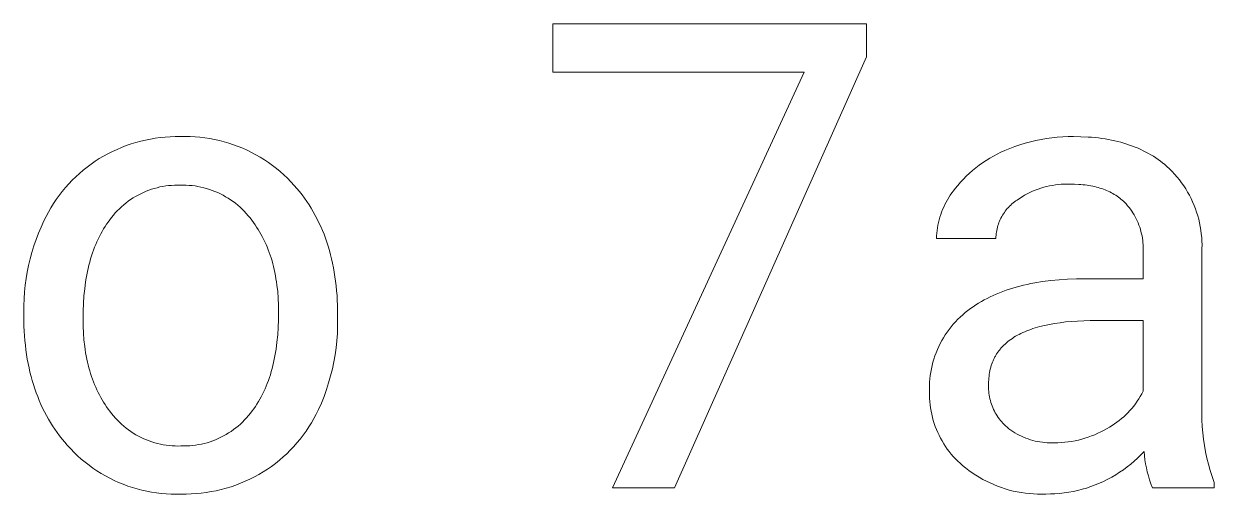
# Model space of a CAD drawing. Header units: millimetres. Extents: x -1656 to 3995, y -637 to 3312.
# Drawn here: x 2533.7 to 2671, y -190.7 to -136.4 of the extents above; entities that cross this region are included whole.
import ezdxf

# ---------------------------------------------------------------- set-up
doc = ezdxf.new("R2010")
doc.units = ezdxf.units.MM
doc.header["$MEASUREMENT"] = 0
doc.layers.add('Domyślny', color=7, linetype='Continuous', true_color=0x000000)

msp = doc.modelspace()

# ---------------------------------------------------------------- linework, layer by layer
at = {"layer": 'Domyślny', "color": 18, "lineweight": 15, "true_color": 0x000000}
for p, q in [((2594.7, -142.03), (2594.7, -136.44)), ((2594.7, -136.44), (2630.87, -136.44)), ((2630.87, -136.44), (2630.87, -140.26)), ((2630.87, -140.26), (2608.7, -189.96)), ((2623.66, -142.03), (2594.7, -142.03)), ((2601.57, -189.96), (2623.66, -142.03)), ((2548.26, -149.73), (2548.83, -149.64)), ((2548.83, -149.64), (2549.4, -149.56)), ((2549.4, -149.56), (2549.98, -149.51)), ((2549.98, -149.51), (2550.55, -149.47)), ((2550.55, -149.47), (2551.13, -149.45)), ((2551.13, -149.45), (2551.71, -149.45)), ((2551.71, -149.45), (2552.27, -149.44)), ((2552.27, -149.44), (2552.84, -149.45)), ((2552.84, -149.45), (2553.41, -149.48)), ((2553.41, -149.48), (2553.98, -149.52)), ((2553.98, -149.52), (2554.54, -149.59)), ((2554.54, -149.59), (2555.1, -149.67)), ((2555.1, -149.67), (2555.66, -149.78)), ((2651.01, -149.78), (2651.62, -149.67)), ((2651.62, -149.67), (2652.25, -149.58)), ((2652.25, -149.58), (2652.87, -149.52)), ((2652.87, -149.52), (2653.5, -149.48)), ((2653.5, -149.48), (2654.13, -149.45)), ((2654.13, -149.45), (2654.75, -149.45)), ((2654.75, -149.45), (2655.6, -149.46)), ((2655.6, -149.46), (2656.43, -149.5)), ((2656.43, -149.5), (2656.83, -149.53)), ((2656.83, -149.53), (2657.23, -149.57)), ((2657.23, -149.57), (2657.62, -149.61)), ((2657.62, -149.61), (2658.01, -149.66)), ((2658.01, -149.66), (2658.39, -149.72)), ((2543.89, -151.16), (2544.41, -150.92)), ((2544.41, -150.92), (2544.94, -150.7)), ((2544.94, -150.7), (2545.48, -150.49)), ((2545.48, -150.49), (2546.03, -150.3)), ((2546.03, -150.3), (2546.58, -150.13)), ((2546.58, -150.13), (2547.14, -149.98)), ((2547.14, -149.98), (2547.7, -149.85)), ((2547.7, -149.85), (2548.26, -149.73)), ((2555.66, -149.78), (2556.22, -149.9)), ((2556.22, -149.9), (2556.77, -150.04)), ((2556.77, -150.04), (2557.31, -150.2)), ((2557.31, -150.2), (2557.85, -150.38)), ((2557.85, -150.38), (2558.39, -150.58)), ((2558.39, -150.58), (2558.91, -150.79)), ((2558.91, -150.79), (2559.43, -151.02)), ((2559.43, -151.02), (2559.94, -151.27)), ((2646.81, -151.07), (2647.39, -150.82)), ((2647.39, -150.82), (2647.98, -150.6)), ((2647.98, -150.6), (2648.57, -150.4)), ((2648.57, -150.4), (2649.17, -150.21)), ((2649.17, -150.21), (2649.78, -150.05)), ((2649.78, -150.05), (2650.39, -149.9)), ((2650.39, -149.9), (2651.01, -149.78)), ((2658.39, -149.72), (2658.77, -149.78)), ((2658.77, -149.78), (2659.13, -149.85)), ((2659.13, -149.85), (2659.5, -149.93)), ((2659.5, -149.93), (2659.85, -150.02)), ((2659.85, -150.02), (2660.21, -150.11)), ((2660.21, -150.11), (2660.55, -150.2)), ((2660.55, -150.2), (2660.89, -150.31)), ((2660.89, -150.31), (2661.22, -150.42)), ((2661.22, -150.42), (2661.55, -150.54)), ((2661.55, -150.54), (2661.87, -150.66)), ((2661.87, -150.66), (2662.19, -150.79)), ((2662.19, -150.79), (2662.5, -150.93)), ((2662.5, -150.93), (2662.8, -151.08)), ((2541.42, -152.63), (2541.89, -152.3)), ((2541.89, -152.3), (2542.37, -151.99)), ((2542.37, -151.99), (2542.87, -151.7)), ((2542.87, -151.7), (2543.37, -151.42)), ((2543.37, -151.42), (2543.89, -151.16)), ((2559.94, -151.27), (2560.44, -151.54)), ((2560.44, -151.54), (2560.94, -151.82)), ((2560.94, -151.82), (2561.42, -152.12)), ((2561.42, -152.12), (2561.89, -152.44)), ((2644.26, -152.46), (2644.66, -152.19)), ((2644.66, -152.19), (2645.08, -151.94)), ((2645.08, -151.94), (2645.5, -151.7)), ((2645.5, -151.7), (2645.93, -151.47)), ((2645.93, -151.47), (2646.37, -151.26)), ((2646.37, -151.26), (2646.81, -151.07)), ((2662.8, -151.08), (2663.1, -151.23)), ((2663.1, -151.23), (2663.39, -151.38)), ((2663.39, -151.38), (2663.68, -151.55)), ((2663.68, -151.55), (2663.96, -151.72)), ((2663.96, -151.72), (2664.23, -151.9)), ((2664.23, -151.9), (2664.5, -152.08)), ((2664.5, -152.08), (2664.77, -152.28)), ((2664.77, -152.28), (2665.02, -152.47)), ((2539.65, -154.09), (2540.07, -153.7)), ((2540.07, -153.7), (2540.51, -153.33)), ((2540.51, -153.33), (2540.95, -152.97)), ((2540.95, -152.97), (2541.42, -152.63)), ((2561.89, -152.44), (2562.35, -152.77)), ((2562.35, -152.77), (2562.8, -153.12)), ((2562.8, -153.12), (2563.24, -153.48)), ((2563.24, -153.48), (2563.66, -153.86)), ((2642.38, -154), (2642.74, -153.67)), ((2642.74, -153.67), (2643.1, -153.35)), ((2643.1, -153.35), (2643.48, -153.04)), ((2643.48, -153.04), (2643.86, -152.74)), ((2643.86, -152.74), (2644.26, -152.46)), ((2665.02, -152.47), (2665.27, -152.68)), ((2665.27, -152.68), (2665.52, -152.89)), ((2665.52, -152.89), (2665.83, -153.18)), ((2665.83, -153.18), (2666.13, -153.48)), ((2666.13, -153.48), (2666.41, -153.79)), ((2538.46, -155.33), (2538.84, -154.9)), ((2538.84, -154.9), (2539.24, -154.49)), ((2539.24, -154.49), (2539.65, -154.09)), ((2550.03, -155.14), (2549.69, -155.2)), ((2550.36, -155.1), (2550.03, -155.14)), ((2550.7, -155.07), (2550.36, -155.1)), ((2551.03, -155.05), (2550.7, -155.07)), ((2551.37, -155.04), (2551.03, -155.05)), ((2551.71, -155.04), (2551.37, -155.04)), ((2552.05, -155.04), (2551.71, -155.04)), ((2552.39, -155.05), (2552.05, -155.04)), ((2552.73, -155.07), (2552.39, -155.05)), ((2553.07, -155.1), (2552.73, -155.07)), ((2553.41, -155.14), (2553.07, -155.1)), ((2553.75, -155.2), (2553.41, -155.14)), ((2563.66, -153.86), (2564.08, -154.25)), ((2564.08, -154.25), (2564.47, -154.66)), ((2564.47, -154.66), (2564.86, -155.08)), ((2564.86, -155.08), (2565.17, -155.43)), ((2641.09, -155.45), (2641.4, -155.07)), ((2641.4, -155.07), (2641.71, -154.7)), ((2641.71, -154.7), (2642.04, -154.35)), ((2642.04, -154.35), (2642.38, -154)), ((2651.98, -155.13), (2651.64, -155.21)), ((2652.31, -155.07), (2651.98, -155.13)), ((2652.65, -155.01), (2652.31, -155.07)), ((2652.99, -154.97), (2652.65, -155.01)), ((2653.33, -154.94), (2652.99, -154.97)), ((2653.67, -154.92), (2653.33, -154.94)), ((2654.02, -154.92), (2653.67, -154.92)), ((2654.36, -154.92), (2654.02, -154.92)), ((2654.87, -154.93), (2654.36, -154.92)), ((2655.36, -154.96), (2654.87, -154.93)), ((2655.61, -154.97), (2655.36, -154.96)), ((2655.84, -155), (2655.61, -154.97)), ((2656.08, -155.02), (2655.84, -155)), ((2656.31, -155.05), (2656.08, -155.02)), ((2656.53, -155.09), (2656.31, -155.05)), ((2656.75, -155.13), (2656.53, -155.09)), ((2656.97, -155.17), (2656.75, -155.13)), ((2666.41, -153.79), (2666.69, -154.12)), ((2666.69, -154.12), (2666.96, -154.45)), ((2666.96, -154.45), (2667.21, -154.79)), ((2667.21, -154.79), (2667.46, -155.13)), ((2667.46, -155.13), (2667.69, -155.49)), ((2537.4, -156.69), (2537.74, -156.23)), ((2537.74, -156.23), (2538.09, -155.78)), ((2538.09, -155.78), (2538.46, -155.33)), ((2546.26, -156.53), (2545.98, -156.72)), ((2546.55, -156.36), (2546.26, -156.53)), ((2546.85, -156.19), (2546.55, -156.36)), ((2547.15, -156.04), (2546.85, -156.19)), ((2547.45, -155.9), (2547.15, -156.04)), ((2547.76, -155.76), (2547.45, -155.9)), ((2548.07, -155.64), (2547.76, -155.76)), ((2548.39, -155.53), (2548.07, -155.64)), ((2548.71, -155.43), (2548.39, -155.53)), ((2549.04, -155.34), (2548.71, -155.43)), ((2549.36, -155.26), (2549.04, -155.34)), ((2549.69, -155.2), (2549.36, -155.26)), ((2554.08, -155.27), (2553.75, -155.2)), ((2554.42, -155.34), (2554.08, -155.27)), ((2554.75, -155.43), (2554.42, -155.34)), ((2555.07, -155.54), (2554.75, -155.43)), ((2555.4, -155.65), (2555.07, -155.54)), ((2555.71, -155.77), (2555.4, -155.65)), ((2556.03, -155.91), (2555.71, -155.77)), ((2556.34, -156.05), (2556.03, -155.91)), ((2556.64, -156.21), (2556.34, -156.05)), ((2556.94, -156.38), (2556.64, -156.21)), ((2557.23, -156.55), (2556.94, -156.38)), ((2565.17, -155.43), (2565.47, -155.79)), ((2565.47, -155.79), (2565.76, -156.16)), ((2565.76, -156.16), (2566.04, -156.54)), ((2640.2, -156.73), (2640.36, -156.47)), ((2640.36, -156.47), (2640.53, -156.2)), ((2640.53, -156.2), (2640.71, -155.95)), ((2640.71, -155.95), (2640.9, -155.69)), ((2640.9, -155.69), (2641.09, -155.45)), ((2648.81, -156.39), (2648.52, -156.57)), ((2649.11, -156.22), (2648.81, -156.39)), ((2649.41, -156.05), (2649.11, -156.22)), ((2649.71, -155.9), (2649.41, -156.05)), ((2650.03, -155.76), (2649.71, -155.9)), ((2650.34, -155.63), (2650.03, -155.76)), ((2650.66, -155.5), (2650.34, -155.63)), ((2650.99, -155.39), (2650.66, -155.5)), ((2651.31, -155.3), (2650.99, -155.39)), ((2651.64, -155.21), (2651.31, -155.3)), ((2657.19, -155.22), (2656.97, -155.17)), ((2657.4, -155.27), (2657.19, -155.22)), ((2657.6, -155.32), (2657.4, -155.27)), ((2657.8, -155.38), (2657.6, -155.32)), ((2658, -155.45), (2657.8, -155.38)), ((2658.2, -155.52), (2658, -155.45)), ((2658.39, -155.59), (2658.2, -155.52)), ((2658.57, -155.66), (2658.39, -155.59)), ((2658.76, -155.74), (2658.57, -155.66)), ((2658.93, -155.83), (2658.76, -155.74)), ((2659.11, -155.92), (2658.93, -155.83)), ((2659.28, -156.01), (2659.11, -155.92)), ((2659.45, -156.11), (2659.28, -156.01)), ((2659.61, -156.21), (2659.45, -156.11)), ((2659.77, -156.31), (2659.61, -156.21)), ((2659.92, -156.42), (2659.77, -156.31)), ((2660.08, -156.54), (2659.92, -156.42)), ((2660.22, -156.65), (2660.08, -156.54)), ((2667.69, -155.49), (2667.91, -155.85)), ((2667.91, -155.85), (2668.11, -156.22)), ((2668.11, -156.22), (2668.31, -156.6)), ((2536.49, -158.16), (2536.78, -157.66)), ((2536.78, -157.66), (2537.08, -157.17)), ((2537.08, -157.17), (2537.4, -156.69)), ((2544.68, -157.78), (2544.44, -158.02)), ((2544.92, -157.55), (2544.68, -157.78)), ((2545.18, -157.33), (2544.92, -157.55)), ((2545.44, -157.11), (2545.18, -157.33)), ((2545.71, -156.91), (2545.44, -157.11)), ((2545.98, -156.72), (2545.71, -156.91)), ((2557.52, -156.74), (2557.23, -156.55)), ((2557.8, -156.94), (2557.52, -156.74)), ((2558.07, -157.14), (2557.8, -156.94)), ((2558.34, -157.36), (2558.07, -157.14)), ((2558.6, -157.58), (2558.34, -157.36)), ((2558.85, -157.82), (2558.6, -157.58)), ((2559.09, -158.06), (2558.85, -157.82)), ((2566.04, -156.54), (2566.31, -156.93)), ((2566.31, -156.93), (2566.56, -157.32)), ((2566.56, -157.32), (2566.81, -157.72)), ((2566.81, -157.72), (2567.05, -158.12)), ((2639.53, -158.15), (2639.65, -157.86)), ((2639.65, -157.86), (2639.77, -157.57)), ((2639.77, -157.57), (2639.9, -157.29)), ((2639.9, -157.29), (2640.05, -157.01)), ((2640.05, -157.01), (2640.2, -156.73)), ((2646.99, -157.9), (2646.88, -158.05)), ((2647.11, -157.76), (2646.99, -157.9)), ((2647.24, -157.62), (2647.11, -157.76)), ((2647.37, -157.48), (2647.24, -157.62)), ((2647.5, -157.35), (2647.37, -157.48)), ((2647.64, -157.22), (2647.5, -157.35)), ((2647.79, -157.1), (2647.64, -157.22)), ((2647.93, -156.99), (2647.79, -157.1)), ((2648.09, -156.87), (2647.93, -156.99)), ((2648.24, -156.77), (2648.09, -156.87)), ((2648.52, -156.57), (2648.24, -156.77)), ((2660.37, -156.77), (2660.22, -156.65)), ((2660.51, -156.9), (2660.37, -156.77)), ((2660.64, -157.03), (2660.51, -156.9)), ((2660.82, -157.22), (2660.64, -157.03)), ((2660.99, -157.42), (2660.82, -157.22)), ((2661.16, -157.62), (2660.99, -157.42)), ((2661.31, -157.83), (2661.16, -157.62)), ((2661.46, -158.04), (2661.31, -157.83)), ((2668.31, -156.6), (2668.49, -156.99)), ((2668.49, -156.99), (2668.66, -157.38)), ((2668.66, -157.38), (2668.81, -157.77)), ((2668.81, -157.77), (2668.95, -158.18)), ((2535.65, -159.88), (2535.97, -159.18)), ((2535.97, -159.18), (2536.23, -158.66)), ((2536.23, -158.66), (2536.49, -158.16)), ((2543.58, -159.05), (2543.39, -159.3)), ((2543.78, -158.78), (2543.58, -159.05)), ((2543.99, -158.52), (2543.78, -158.78)), ((2544.21, -158.26), (2543.99, -158.52)), ((2544.44, -158.02), (2544.21, -158.26)), ((2559.32, -158.31), (2559.09, -158.06)), ((2559.54, -158.57), (2559.32, -158.31)), ((2559.76, -158.83), (2559.54, -158.57)), ((2559.97, -159.1), (2559.76, -158.83)), ((2560.16, -159.36), (2559.97, -159.1)), ((2567.05, -158.12), (2567.28, -158.54)), ((2567.28, -158.54), (2567.5, -158.96)), ((2567.5, -158.96), (2567.71, -159.38)), ((2639.18, -159.35), (2639.25, -159.04)), ((2639.25, -159.04), (2639.33, -158.74)), ((2639.33, -158.74), (2639.43, -158.44)), ((2639.43, -158.44), (2639.53, -158.15)), ((2646.22, -159.19), (2646.15, -159.37)), ((2646.3, -159.02), (2646.22, -159.19)), ((2646.38, -158.85), (2646.3, -159.02)), ((2646.47, -158.68), (2646.38, -158.85)), ((2646.56, -158.52), (2646.47, -158.68)), ((2646.66, -158.36), (2646.56, -158.52)), ((2646.77, -158.2), (2646.66, -158.36)), ((2646.88, -158.05), (2646.77, -158.2)), ((2661.6, -158.26), (2661.46, -158.04)), ((2661.74, -158.48), (2661.6, -158.26)), ((2661.87, -158.71), (2661.74, -158.48)), ((2661.99, -158.94), (2661.87, -158.71)), ((2662.1, -159.17), (2661.99, -158.94)), ((2662.2, -159.41), (2662.1, -159.17)), ((2668.95, -158.18), (2669.07, -158.58)), ((2669.07, -158.58), (2669.19, -158.99)), ((2669.19, -158.99), (2669.28, -159.4)), ((2535.07, -161.33), (2535.35, -160.6)), ((2535.35, -160.6), (2535.65, -159.88)), ((2542.69, -160.38), (2542.53, -160.67)), ((2542.85, -160.1), (2542.69, -160.38)), ((2543.03, -159.83), (2542.85, -160.1)), ((2543.2, -159.56), (2543.03, -159.83)), ((2543.39, -159.3), (2543.2, -159.56)), ((2560.34, -159.62), (2560.16, -159.36)), ((2560.52, -159.88), (2560.34, -159.62)), ((2560.69, -160.15), (2560.52, -159.88)), ((2560.86, -160.43), (2560.69, -160.15)), ((2561.02, -160.71), (2560.86, -160.43)), ((2567.71, -159.38), (2567.91, -159.82)), ((2567.91, -159.82), (2568.11, -160.26)), ((2568.11, -160.26), (2568.29, -160.71)), ((2638.96, -160.9), (2638.98, -160.58)), ((2638.98, -160.58), (2639.01, -160.27)), ((2639.01, -160.27), (2639.06, -159.96)), ((2639.06, -159.96), (2639.11, -159.65)), ((2639.11, -159.65), (2639.18, -159.35)), ((2645.84, -160.64), (2645.82, -160.83)), ((2645.86, -160.46), (2645.84, -160.64)), ((2645.89, -160.27), (2645.86, -160.46)), ((2645.93, -160.09), (2645.89, -160.27)), ((2645.98, -159.91), (2645.93, -160.09)), ((2646.03, -159.72), (2645.98, -159.91)), ((2646.09, -159.55), (2646.03, -159.72)), ((2646.15, -159.37), (2646.09, -159.55)), ((2662.3, -159.65), (2662.2, -159.41)), ((2662.38, -159.9), (2662.3, -159.65)), ((2662.46, -160.14), (2662.38, -159.9)), ((2662.53, -160.4), (2662.46, -160.14)), ((2662.59, -160.65), (2662.53, -160.4)), ((2662.65, -160.9), (2662.59, -160.65)), ((2669.28, -159.4), (2669.37, -159.82)), ((2669.37, -159.82), (2669.44, -160.24)), ((2669.44, -160.24), (2669.49, -160.66)), ((2534.82, -162.06), (2535.07, -161.33)), ((2541.95, -161.89), (2541.82, -162.21)), ((2542.09, -161.58), (2541.95, -161.89)), ((2542.23, -161.27), (2542.09, -161.58)), ((2542.38, -160.97), (2542.23, -161.27)), ((2542.53, -160.67), (2542.38, -160.97)), ((2561.17, -160.99), (2561.02, -160.71)), ((2561.32, -161.28), (2561.17, -160.99)), ((2561.46, -161.58), (2561.32, -161.28)), ((2561.6, -161.88), (2561.46, -161.58)), ((2561.73, -162.18), (2561.6, -161.88)), ((2568.29, -160.71), (2568.46, -161.17)), ((2568.46, -161.17), (2568.62, -161.63)), ((2568.62, -161.63), (2568.77, -162.1)), ((2638.95, -161.21), (2638.96, -160.9)), ((2645.8, -161.21), (2638.95, -161.21)), ((2645.82, -160.83), (2645.8, -161.02)), ((2645.8, -161.02), (2645.8, -161.21)), ((2662.69, -161.16), (2662.65, -160.9)), ((2662.73, -161.42), (2662.69, -161.16)), ((2662.75, -161.67), (2662.73, -161.42)), ((2662.77, -161.93), (2662.75, -161.67)), ((2662.78, -162.19), (2662.77, -161.93)), ((2669.49, -160.66), (2669.53, -161.08)), ((2669.53, -161.08), (2669.56, -161.51)), ((2669.56, -161.51), (2669.57, -161.93)), ((2669.57, -161.93), (2669.56, -162.36)), ((2534.38, -163.55), (2534.59, -162.8)), ((2534.59, -162.8), (2534.82, -162.06)), ((2541.47, -163.21), (2541.36, -163.56)), ((2541.58, -162.87), (2541.47, -163.21)), ((2541.7, -162.54), (2541.58, -162.87)), ((2541.82, -162.21), (2541.7, -162.54)), ((2561.85, -162.49), (2561.73, -162.18)), ((2561.97, -162.8), (2561.85, -162.49)), ((2562.08, -163.12), (2561.97, -162.8)), ((2562.19, -163.45), (2562.08, -163.12)), ((2568.77, -162.1), (2568.91, -162.58)), ((2568.91, -162.58), (2569.04, -163.07)), ((2569.04, -163.07), (2569.16, -163.56)), ((2662.77, -162.71), (2662.78, -162.45)), ((2662.77, -165.84), (2662.77, -162.71)), ((2662.78, -162.45), (2662.78, -162.19)), ((2669.56, -162.36), (2669.56, -180.65)), ((2534.05, -165.07), (2534.2, -164.3)), ((2534.2, -164.3), (2534.38, -163.55)), ((2541.08, -164.65), (2541, -165.02)), ((2541.17, -164.28), (2541.08, -164.65)), ((2541.26, -163.92), (2541.17, -164.28)), ((2541.36, -163.56), (2541.26, -163.92)), ((2562.29, -163.77), (2562.19, -163.45)), ((2562.38, -164.11), (2562.29, -163.77)), ((2562.47, -164.45), (2562.38, -164.11)), ((2562.55, -164.79), (2562.47, -164.45)), ((2569.16, -163.56), (2569.28, -164.06)), ((2569.28, -164.06), (2569.38, -164.57)), ((2569.38, -164.57), (2569.47, -165.09)), ((2533.82, -166.6), (2533.92, -165.83)), ((2533.92, -165.83), (2534.05, -165.07)), ((2540.86, -165.79), (2540.79, -166.19)), ((2540.93, -165.4), (2540.86, -165.79)), ((2541, -165.02), (2540.93, -165.4)), ((2562.62, -165.14), (2562.55, -164.79)), ((2562.69, -165.49), (2562.62, -165.14)), ((2562.75, -165.85), (2562.69, -165.49)), ((2562.81, -166.21), (2562.75, -165.85)), ((2569.47, -165.09), (2569.55, -165.61)), ((2569.55, -165.61), (2569.63, -166.14)), ((2569.63, -166.14), (2569.69, -166.67)), ((2651.18, -166.17), (2652.12, -166.05)), ((2652.12, -166.05), (2653.08, -165.96)), ((2653.08, -165.96), (2654.07, -165.89)), ((2654.07, -165.89), (2655.09, -165.85)), ((2655.09, -165.85), (2656.15, -165.84)), ((2656.15, -165.84), (2662.77, -165.84)), ((2533.69, -168.15), (2533.74, -167.37)), ((2533.74, -167.37), (2533.82, -166.6)), ((2540.68, -167), (2540.6, -167.83)), ((2540.79, -166.19), (2540.68, -167)), ((2562.86, -166.58), (2562.81, -166.21)), ((2562.95, -167.33), (2562.86, -166.58)), ((2563, -168.1), (2562.95, -167.33)), ((2569.69, -166.67), (2569.74, -167.22)), ((2569.74, -167.22), (2569.79, -167.77)), ((2645.84, -167.62), (2646.2, -167.47)), ((2646.2, -167.47), (2646.58, -167.32)), ((2646.58, -167.32), (2646.96, -167.18)), ((2646.96, -167.18), (2647.35, -167.05)), ((2647.35, -167.05), (2647.74, -166.93)), ((2647.74, -166.93), (2648.15, -166.81)), ((2648.15, -166.81), (2648.56, -166.7)), ((2648.56, -166.7), (2648.98, -166.59)), ((2648.98, -166.59), (2649.4, -166.5)), ((2649.4, -166.5), (2649.84, -166.41)), ((2649.84, -166.41), (2650.28, -166.32)), ((2650.28, -166.32), (2651.18, -166.17)), ((2533.66, -168.92), (2533.69, -168.15)), ((2540.54, -168.7), (2540.5, -169.59)), ((2540.6, -167.83), (2540.54, -168.7)), ((2563.04, -168.89), (2563, -168.1)), ((2563.05, -169.7), (2563.04, -168.89)), ((2569.79, -167.77), (2569.82, -168.32)), ((2569.82, -168.32), (2569.85, -168.89)), ((2569.85, -168.89), (2569.86, -170.04)), ((2643.18, -169.07), (2643.48, -168.86)), ((2643.48, -168.86), (2643.8, -168.67)), ((2643.8, -168.67), (2644.12, -168.47)), ((2644.12, -168.47), (2644.45, -168.29)), ((2644.45, -168.29), (2644.78, -168.11)), ((2644.78, -168.11), (2645.13, -167.94)), ((2645.13, -167.94), (2645.48, -167.77)), ((2645.48, -167.77), (2645.84, -167.62)), ((2533.66, -169.7), (2533.66, -168.92)), ((2533.66, -170.17), (2533.66, -169.7)), ((2533.66, -170.75), (2533.66, -170.17)), ((2540.5, -169.59), (2540.49, -170.51)), ((2563.04, -170.6), (2563.05, -169.7)), ((2569.86, -170.04), (2569.86, -170.51)), ((2641.4, -170.52), (2641.68, -170.26)), ((2641.68, -170.26), (2641.97, -170)), ((2641.97, -170), (2642.26, -169.75)), ((2642.26, -169.75), (2642.57, -169.51)), ((2642.57, -169.51), (2642.88, -169.28)), ((2642.88, -169.28), (2643.18, -169.07)), ((2533.68, -171.32), (2533.66, -170.75)), ((2533.7, -171.88), (2533.68, -171.32)), ((2540.49, -170.51), (2540.5, -171.32)), ((2540.5, -171.32), (2540.54, -172.12)), ((2562.95, -172.33), (2563.01, -171.48)), ((2563.01, -171.48), (2563.04, -170.6)), ((2569.86, -171.34), (2569.83, -172.16)), ((2569.86, -170.51), (2569.86, -171.34)), ((2640.39, -171.69), (2640.63, -171.38)), ((2640.63, -171.38), (2640.88, -171.09)), ((2640.88, -171.09), (2641.14, -170.8)), ((2641.14, -170.8), (2641.4, -170.52)), ((2650.07, -171.6), (2649.83, -171.68)), ((2650.33, -171.52), (2650.07, -171.6)), ((2650.59, -171.44), (2650.33, -171.52)), ((2650.85, -171.37), (2650.59, -171.44)), ((2651.4, -171.23), (2650.85, -171.37)), ((2651.98, -171.11), (2651.4, -171.23)), ((2652.57, -171), (2651.98, -171.11)), ((2653.2, -170.91), (2652.57, -171)), ((2653.84, -170.83), (2653.2, -170.91)), ((2654.51, -170.77), (2653.84, -170.83)), ((2655.21, -170.72), (2654.51, -170.77)), ((2655.93, -170.68), (2655.21, -170.72)), ((2656.68, -170.66), (2655.93, -170.68)), ((2657.44, -170.66), (2656.68, -170.66)), ((2662.77, -170.66), (2657.44, -170.66)), ((2662.77, -178.82), (2662.77, -170.66)), ((2533.74, -172.43), (2533.7, -171.88)), ((2533.78, -172.98), (2533.74, -172.43)), ((2533.84, -173.52), (2533.78, -172.98)), ((2540.54, -172.12), (2540.6, -172.89)), ((2540.6, -172.89), (2540.68, -173.65)), ((2562.86, -173.16), (2562.95, -172.33)), ((2569.77, -172.99), (2569.68, -173.81)), ((2569.83, -172.16), (2569.77, -172.99)), ((2639.37, -173.32), (2639.55, -172.98)), ((2639.55, -172.98), (2639.74, -172.65)), ((2639.74, -172.65), (2639.95, -172.32)), ((2639.95, -172.32), (2640.16, -172)), ((2640.16, -172), (2640.39, -171.69)), ((2647.34, -172.97), (2647.17, -173.1)), ((2647.51, -172.84), (2647.34, -172.97)), ((2647.69, -172.72), (2647.51, -172.84)), ((2647.88, -172.6), (2647.69, -172.72)), ((2648.07, -172.48), (2647.88, -172.6)), ((2648.27, -172.37), (2648.07, -172.48)), ((2648.47, -172.26), (2648.27, -172.37)), ((2648.68, -172.15), (2648.47, -172.26)), ((2648.9, -172.05), (2648.68, -172.15)), ((2649.12, -171.95), (2648.9, -172.05)), ((2649.35, -171.86), (2649.12, -171.95)), ((2649.59, -171.77), (2649.35, -171.86)), ((2649.83, -171.68), (2649.59, -171.77)), ((2533.9, -174.05), (2533.84, -173.52)), ((2533.98, -174.58), (2533.9, -174.05)), ((2540.68, -173.65), (2540.74, -174.02)), ((2540.74, -174.02), (2540.79, -174.38)), ((2540.79, -174.38), (2540.86, -174.74)), ((2562.63, -174.74), (2562.7, -174.35)), ((2562.7, -174.35), (2562.76, -173.96)), ((2562.76, -173.96), (2562.86, -173.16)), ((2569.68, -173.81), (2569.57, -174.63)), ((2638.76, -174.74), (2638.89, -174.38)), ((2638.89, -174.38), (2639.04, -174.02)), ((2639.04, -174.02), (2639.2, -173.67)), ((2639.2, -173.67), (2639.37, -173.32)), ((2645.99, -174.35), (2645.94, -174.43)), ((2646.05, -174.27), (2645.99, -174.35)), ((2646.11, -174.19), (2646.05, -174.27)), ((2646.17, -174.11), (2646.11, -174.19)), ((2646.23, -174.03), (2646.17, -174.11)), ((2646.29, -173.95), (2646.23, -174.03)), ((2646.42, -173.8), (2646.29, -173.95)), ((2646.56, -173.65), (2646.42, -173.8)), ((2646.7, -173.51), (2646.56, -173.65)), ((2646.85, -173.37), (2646.7, -173.51)), ((2647.01, -173.23), (2646.85, -173.37)), ((2647.17, -173.1), (2647.01, -173.23)), ((2534.06, -175.1), (2533.98, -174.58)), ((2534.15, -175.61), (2534.06, -175.1)), ((2534.26, -176.12), (2534.15, -175.61)), ((2540.86, -174.74), (2540.93, -175.1)), ((2540.93, -175.1), (2541, -175.45)), ((2541, -175.45), (2541.08, -175.79)), ((2562.39, -175.85), (2562.48, -175.49)), ((2562.48, -175.49), (2562.55, -175.11)), ((2562.55, -175.11), (2562.63, -174.74)), ((2569.42, -175.44), (2569.25, -176.25)), ((2569.57, -174.63), (2569.42, -175.44)), ((2638.43, -175.85), (2638.53, -175.48)), ((2638.53, -175.48), (2638.64, -175.11)), ((2638.64, -175.11), (2638.76, -174.74)), ((2645.32, -175.67), (2645.25, -175.86)), ((2645.39, -175.48), (2645.32, -175.67)), ((2645.43, -175.39), (2645.39, -175.48)), ((2645.46, -175.3), (2645.43, -175.39)), ((2645.5, -175.21), (2645.46, -175.3)), ((2645.55, -175.12), (2645.5, -175.21)), ((2645.59, -175.03), (2645.55, -175.12)), ((2645.63, -174.94), (2645.59, -175.03)), ((2645.68, -174.85), (2645.63, -174.94)), ((2645.73, -174.77), (2645.68, -174.85)), ((2645.78, -174.68), (2645.73, -174.77)), ((2645.83, -174.6), (2645.78, -174.68)), ((2645.88, -174.51), (2645.83, -174.6)), ((2645.94, -174.43), (2645.88, -174.51)), ((2534.37, -176.61), (2534.26, -176.12)), ((2534.49, -177.1), (2534.37, -176.61)), ((2534.63, -177.59), (2534.49, -177.1)), ((2541.08, -175.79), (2541.17, -176.13)), ((2541.17, -176.13), (2541.26, -176.46)), ((2541.26, -176.46), (2541.36, -176.79)), ((2541.36, -176.79), (2541.47, -177.12)), ((2541.47, -177.12), (2541.58, -177.44)), ((2561.99, -177.25), (2562.1, -176.91)), ((2562.1, -176.91), (2562.2, -176.56)), ((2562.2, -176.56), (2562.3, -176.21)), ((2562.3, -176.21), (2562.39, -175.85)), ((2569.05, -177.05), (2568.82, -177.85)), ((2569.25, -176.25), (2569.05, -177.05)), ((2638.18, -177.37), (2638.22, -176.99)), ((2638.22, -176.99), (2638.28, -176.61)), ((2638.28, -176.61), (2638.35, -176.23)), ((2638.35, -176.23), (2638.43, -175.85)), ((2645, -177.09), (2644.98, -177.3)), ((2645.03, -176.87), (2645, -177.09)), ((2645.06, -176.66), (2645.03, -176.87)), ((2645.1, -176.46), (2645.06, -176.66)), ((2645.14, -176.26), (2645.1, -176.46)), ((2645.2, -176.06), (2645.14, -176.26)), ((2645.25, -175.86), (2645.2, -176.06)), ((2534.77, -178.06), (2534.63, -177.59)), ((2534.92, -178.53), (2534.77, -178.06)), ((2541.58, -177.44), (2541.7, -177.75)), ((2541.7, -177.75), (2541.82, -178.06)), ((2541.82, -178.06), (2541.95, -178.36)), ((2541.95, -178.36), (2542.09, -178.66)), ((2561.49, -178.54), (2561.62, -178.23)), ((2561.62, -178.23), (2561.75, -177.91)), ((2561.75, -177.91), (2561.87, -177.58)), ((2561.87, -177.58), (2561.99, -177.25)), ((2568.82, -177.85), (2568.57, -178.63)), ((2638.13, -178.14), (2638.15, -177.76)), ((2638.13, -178.53), (2638.13, -178.14)), ((2638.15, -177.76), (2638.18, -177.37)), ((2644.95, -177.98), (2644.94, -178.19)), ((2644.94, -178.19), (2644.94, -178.41)), ((2644.94, -178.41), (2644.95, -178.62)), ((2644.96, -177.52), (2644.95, -177.75)), ((2644.95, -177.75), (2644.95, -177.98)), ((2644.98, -177.3), (2644.96, -177.52)), ((2535.08, -178.99), (2534.92, -178.53)), ((2535.26, -179.44), (2535.08, -178.99)), ((2535.44, -179.89), (2535.26, -179.44)), ((2542.09, -178.66), (2542.23, -178.96)), ((2542.23, -178.96), (2542.38, -179.24)), ((2542.38, -179.24), (2542.53, -179.53)), ((2542.53, -179.53), (2542.69, -179.81)), ((2542.69, -179.81), (2542.85, -180.08)), ((2560.72, -180.02), (2560.89, -179.73)), ((2560.89, -179.73), (2561.05, -179.45)), ((2561.05, -179.45), (2561.2, -179.15)), ((2561.2, -179.15), (2561.35, -178.85)), ((2561.35, -178.85), (2561.49, -178.54)), ((2568.29, -179.41), (2567.98, -180.18)), ((2568.57, -178.63), (2568.29, -179.41)), ((2638.14, -178.92), (2638.13, -178.53)), ((2638.14, -179.28), (2638.14, -178.92)), ((2638.15, -179.65), (2638.14, -179.28)), ((2638.17, -180.02), (2638.15, -179.65)), ((2644.95, -178.62), (2644.97, -178.84)), ((2644.97, -178.84), (2644.99, -179.05)), ((2644.99, -179.05), (2645.02, -179.27)), ((2645.02, -179.27), (2645.06, -179.48)), ((2645.06, -179.48), (2645.1, -179.69)), ((2645.1, -179.69), (2645.16, -179.9)), ((2662.09, -179.98), (2662.27, -179.7)), ((2662.27, -179.7), (2662.45, -179.41)), ((2662.45, -179.41), (2662.61, -179.12)), ((2662.61, -179.12), (2662.77, -178.82)), ((2535.63, -180.33), (2535.44, -179.89)), ((2535.83, -180.76), (2535.63, -180.33)), ((2536.04, -181.19), (2535.83, -180.76)), ((2536.26, -181.61), (2536.04, -181.19)), ((2542.85, -180.08), (2543.03, -180.35)), ((2543.03, -180.35), (2543.2, -180.61)), ((2543.2, -180.61), (2543.39, -180.87)), ((2543.39, -180.87), (2543.58, -181.12)), ((2543.58, -181.12), (2543.78, -181.39)), ((2559.8, -181.36), (2560, -181.08)), ((2560, -181.08), (2560.19, -180.83)), ((2560.19, -180.83), (2560.38, -180.56)), ((2560.38, -180.56), (2560.55, -180.29)), ((2560.55, -180.29), (2560.72, -180.02)), ((2567.64, -180.93), (2567.39, -181.45)), ((2567.98, -180.18), (2567.64, -180.93)), ((2638.21, -180.39), (2638.17, -180.02)), ((2638.25, -180.75), (2638.21, -180.39)), ((2638.31, -181.12), (2638.25, -180.75)), ((2638.39, -181.48), (2638.31, -181.12)), ((2645.16, -179.9), (2645.22, -180.11)), ((2645.22, -180.11), (2645.28, -180.31)), ((2645.28, -180.31), (2645.36, -180.51)), ((2645.36, -180.51), (2645.44, -180.71)), ((2645.44, -180.71), (2645.53, -180.91)), ((2645.53, -180.91), (2645.62, -181.1)), ((2645.62, -181.1), (2645.72, -181.29)), ((2661.02, -181.29), (2661.25, -181.04)), ((2661.25, -181.04), (2661.47, -180.79)), ((2661.47, -180.79), (2661.69, -180.53)), ((2661.69, -180.53), (2661.89, -180.26)), ((2661.89, -180.26), (2662.09, -179.98)), ((2669.56, -180.65), (2669.55, -181.39)), ((2536.49, -182.02), (2536.26, -181.61)), ((2536.73, -182.42), (2536.49, -182.02)), ((2536.98, -182.82), (2536.73, -182.42)), ((2543.78, -181.39), (2543.99, -181.66)), ((2543.99, -181.66), (2544.22, -181.91)), ((2544.22, -181.91), (2544.45, -182.16)), ((2544.45, -182.16), (2544.69, -182.4)), ((2544.69, -182.4), (2544.94, -182.63)), ((2558.39, -182.83), (2558.64, -182.6)), ((2558.64, -182.6), (2558.89, -182.37)), ((2558.89, -182.37), (2559.13, -182.13)), ((2559.13, -182.13), (2559.36, -181.88)), ((2559.36, -181.88), (2559.59, -181.62)), ((2559.59, -181.62), (2559.8, -181.36)), ((2566.84, -182.45), (2566.54, -182.94)), ((2567.12, -181.95), (2566.84, -182.45)), ((2567.39, -181.45), (2567.12, -181.95)), ((2638.47, -181.83), (2638.39, -181.48)), ((2638.57, -182.19), (2638.47, -181.83)), ((2638.68, -182.54), (2638.57, -182.19)), ((2638.8, -182.89), (2638.68, -182.54)), ((2645.72, -181.29), (2645.83, -181.48)), ((2645.83, -181.48), (2645.95, -181.66)), ((2645.95, -181.66), (2646.07, -181.84)), ((2646.07, -181.84), (2646.19, -182.02)), ((2646.19, -182.02), (2646.33, -182.19)), ((2646.33, -182.19), (2646.47, -182.35)), ((2646.47, -182.35), (2646.61, -182.51)), ((2646.61, -182.51), (2646.76, -182.67)), ((2659.19, -182.77), (2659.48, -182.59)), ((2659.48, -182.59), (2659.75, -182.39)), ((2659.75, -182.39), (2660.02, -182.19)), ((2660.02, -182.19), (2660.28, -181.98)), ((2660.28, -181.98), (2660.54, -181.76)), ((2660.54, -181.76), (2660.78, -181.53)), ((2660.78, -181.53), (2661.02, -181.29)), ((2669.55, -181.39), (2669.56, -182.13)), ((2669.56, -182.13), (2669.59, -182.87)), ((2537.24, -183.21), (2536.98, -182.82)), ((2537.51, -183.59), (2537.24, -183.21)), ((2537.79, -183.97), (2537.51, -183.59)), ((2538.08, -184.34), (2537.79, -183.97)), ((2544.94, -182.63), (2545.19, -182.85)), ((2545.19, -182.85), (2545.46, -183.07)), ((2545.46, -183.07), (2545.73, -183.27)), ((2545.73, -183.27), (2546.01, -183.47)), ((2546.01, -183.47), (2546.29, -183.65)), ((2546.29, -183.65), (2546.58, -183.83)), ((2546.58, -183.83), (2546.88, -183.99)), ((2546.88, -183.99), (2547.18, -184.15)), ((2556.4, -184.13), (2556.7, -183.98)), ((2556.7, -183.98), (2557, -183.81)), ((2557, -183.81), (2557.29, -183.63)), ((2557.29, -183.63), (2557.57, -183.45)), ((2557.57, -183.45), (2557.85, -183.25)), ((2557.85, -183.25), (2558.12, -183.04)), ((2558.12, -183.04), (2558.39, -182.83)), ((2565.88, -183.88), (2565.53, -184.33)), ((2566.22, -183.41), (2565.88, -183.88)), ((2566.54, -182.94), (2566.22, -183.41)), ((2638.94, -183.23), (2638.8, -182.89)), ((2639.08, -183.57), (2638.94, -183.23)), ((2639.24, -183.9), (2639.08, -183.57)), ((2639.41, -184.23), (2639.24, -183.9)), ((2646.76, -182.67), (2646.92, -182.82)), ((2646.92, -182.82), (2647.08, -182.96)), ((2647.08, -182.96), (2647.3, -183.14)), ((2647.3, -183.14), (2647.52, -183.3)), ((2647.52, -183.3), (2647.76, -183.46)), ((2647.76, -183.46), (2647.99, -183.61)), ((2647.99, -183.61), (2648.24, -183.75)), ((2648.24, -183.75), (2648.48, -183.88)), ((2648.48, -183.88), (2648.74, -184)), ((2656.45, -184.11), (2656.83, -183.98)), ((2656.83, -183.98), (2657.19, -183.83)), ((2657.19, -183.83), (2657.56, -183.67)), ((2657.56, -183.67), (2657.91, -183.49)), ((2657.91, -183.49), (2658.27, -183.31)), ((2658.27, -183.31), (2658.61, -183.11)), ((2658.61, -183.11), (2658.91, -182.95)), ((2658.91, -182.95), (2659.19, -182.77)), ((2669.59, -182.87), (2669.65, -183.61)), ((2669.65, -183.61), (2669.73, -184.34)), ((2538.38, -184.7), (2538.08, -184.34)), ((2538.68, -185.05), (2538.38, -184.7)), ((2539.07, -185.47), (2538.68, -185.05)), ((2547.18, -184.15), (2547.49, -184.29)), ((2547.49, -184.29), (2547.8, -184.42)), ((2547.8, -184.42), (2548.12, -184.54)), ((2548.12, -184.54), (2548.44, -184.66)), ((2548.44, -184.66), (2548.76, -184.75)), ((2548.76, -184.75), (2549.09, -184.84)), ((2549.09, -184.84), (2549.42, -184.92)), ((2549.42, -184.92), (2549.75, -184.99)), ((2549.75, -184.99), (2550.09, -185.04)), ((2550.09, -185.04), (2550.43, -185.08)), ((2550.43, -185.08), (2550.76, -185.11)), ((2550.76, -185.11), (2551.1, -185.13)), ((2551.1, -185.13), (2551.44, -185.14)), ((2551.44, -185.14), (2551.78, -185.13)), ((2551.78, -185.13), (2552.12, -185.13)), ((2552.12, -185.13), (2552.46, -185.13)), ((2552.46, -185.13), (2552.8, -185.11)), ((2552.8, -185.11), (2553.14, -185.08)), ((2553.14, -185.08), (2553.48, -185.03)), ((2553.48, -185.03), (2553.82, -184.98)), ((2553.82, -184.98), (2554.15, -184.91)), ((2554.15, -184.91), (2554.48, -184.84)), ((2554.48, -184.84), (2554.81, -184.75)), ((2554.81, -184.75), (2555.14, -184.65)), ((2555.14, -184.65), (2555.46, -184.53)), ((2555.46, -184.53), (2555.78, -184.41)), ((2555.78, -184.41), (2556.09, -184.28)), ((2556.09, -184.28), (2556.4, -184.13)), ((2564.79, -185.2), (2564.4, -185.61)), ((2565.17, -184.77), (2564.79, -185.2)), ((2565.53, -184.33), (2565.17, -184.77)), ((2639.59, -184.55), (2639.41, -184.23)), ((2639.78, -184.87), (2639.59, -184.55)), ((2639.98, -185.18), (2639.78, -184.87)), ((2640.19, -185.48), (2639.98, -185.18)), ((2648.74, -184), (2648.99, -184.12)), ((2648.99, -184.12), (2649.25, -184.23)), ((2649.25, -184.23), (2649.51, -184.32)), ((2649.51, -184.32), (2649.78, -184.41)), ((2649.78, -184.41), (2650.05, -184.49)), ((2650.05, -184.49), (2650.32, -184.56)), ((2650.32, -184.56), (2650.6, -184.62)), ((2650.6, -184.62), (2650.87, -184.67)), ((2650.87, -184.67), (2651.15, -184.71)), ((2651.15, -184.71), (2651.43, -184.74)), ((2651.43, -184.74), (2651.71, -184.76)), ((2651.71, -184.76), (2651.99, -184.77)), ((2651.99, -184.77), (2652.27, -184.78)), ((2652.27, -184.78), (2652.55, -184.77)), ((2652.55, -184.77), (2652.95, -184.76)), ((2652.95, -184.76), (2653.35, -184.74)), ((2653.35, -184.74), (2653.74, -184.71)), ((2653.74, -184.71), (2654.14, -184.66)), ((2654.14, -184.66), (2654.53, -184.61)), ((2654.53, -184.61), (2654.92, -184.53)), ((2654.92, -184.53), (2655.31, -184.45)), ((2655.31, -184.45), (2655.69, -184.35)), ((2655.69, -184.35), (2656.07, -184.24)), ((2656.07, -184.24), (2656.45, -184.11)), ((2669.73, -184.34), (2669.84, -185.07)), ((2669.84, -185.07), (2669.97, -185.8)), ((2539.46, -185.88), (2539.07, -185.47)), ((2539.87, -186.27), (2539.46, -185.88)), ((2540.29, -186.65), (2539.87, -186.27)), ((2540.73, -187.01), (2540.29, -186.65)), ((2563.57, -186.4), (2563.14, -186.78)), ((2563.99, -186.02), (2563.57, -186.4)), ((2564.4, -185.61), (2563.99, -186.02)), ((2640.41, -185.77), (2640.19, -185.48)), ((2640.64, -186.06), (2640.41, -185.77)), ((2640.88, -186.34), (2640.64, -186.06)), ((2641.13, -186.61), (2640.88, -186.34)), ((2641.39, -186.87), (2641.13, -186.61)), ((2662.14, -186.52), (2661.75, -186.88)), ((2662.52, -186.15), (2662.14, -186.52)), ((2662.88, -185.77), (2662.52, -186.15)), ((2662.92, -186.24), (2662.88, -185.77)), ((2662.98, -186.72), (2662.92, -186.24)), ((2663.06, -187.19), (2662.98, -186.72)), ((2669.97, -185.8), (2670.12, -186.53)), ((2670.12, -186.53), (2670.3, -187.24)), ((2541.18, -187.36), (2540.73, -187.01)), ((2541.64, -187.69), (2541.18, -187.36)), ((2542.1, -188.01), (2541.64, -187.69)), ((2542.59, -188.31), (2542.1, -188.01)), ((2561.76, -187.81), (2561.28, -188.12)), ((2562.23, -187.48), (2561.76, -187.81)), ((2562.69, -187.14), (2562.23, -187.48)), ((2563.14, -186.78), (2562.69, -187.14)), ((2641.66, -187.12), (2641.39, -186.87)), ((2641.94, -187.37), (2641.66, -187.12)), ((2642.3, -187.67), (2641.94, -187.37)), ((2642.68, -187.95), (2642.3, -187.67)), ((2643.06, -188.23), (2642.68, -187.95)), ((2660.5, -187.87), (2660.07, -188.17)), ((2660.93, -187.55), (2660.5, -187.87)), ((2661.34, -187.22), (2660.93, -187.55)), ((2661.75, -186.88), (2661.34, -187.22)), ((2663.15, -187.66), (2663.06, -187.19)), ((2663.26, -188.12), (2663.15, -187.66)), ((2670.3, -187.24), (2670.5, -187.96)), ((2670.5, -187.96), (2670.73, -188.66)), ((2543.08, -188.59), (2542.59, -188.31)), ((2543.58, -188.86), (2543.08, -188.59)), ((2544.08, -189.11), (2543.58, -188.86)), ((2544.6, -189.34), (2544.08, -189.11)), ((2545.12, -189.55), (2544.6, -189.34)), ((2558.66, -189.43), (2558.11, -189.64)), ((2559.2, -189.2), (2558.66, -189.43)), ((2559.74, -188.96), (2559.2, -189.2)), ((2560.26, -188.7), (2559.74, -188.96)), ((2560.78, -188.42), (2560.26, -188.7)), ((2561.28, -188.12), (2560.78, -188.42)), ((2643.46, -188.49), (2643.06, -188.23)), ((2643.86, -188.74), (2643.46, -188.49)), ((2644.27, -188.98), (2643.86, -188.74)), ((2644.69, -189.2), (2644.27, -188.98)), ((2645.12, -189.4), (2644.69, -189.2)), ((2645.55, -189.59), (2645.12, -189.4)), ((2657.74, -189.43), (2657.25, -189.63)), ((2658.22, -189.21), (2657.74, -189.43)), ((2658.7, -188.97), (2658.22, -189.21)), ((2659.16, -188.72), (2658.7, -188.97)), ((2659.62, -188.45), (2659.16, -188.72)), ((2660.07, -188.17), (2659.62, -188.45)), ((2663.38, -188.59), (2663.26, -188.12)), ((2663.52, -189.04), (2663.38, -188.59)), ((2663.67, -189.5), (2663.52, -189.04)), ((2670.73, -188.66), (2670.97, -189.36)), ((2670.97, -189.36), (2670.97, -189.94)), ((2545.66, -189.75), (2545.12, -189.55)), ((2546.19, -189.93), (2545.66, -189.75)), ((2546.74, -190.09), (2546.19, -189.93)), ((2547.29, -190.23), (2546.74, -190.09)), ((2547.84, -190.35), (2547.29, -190.23)), ((2548.39, -190.46), (2547.84, -190.35)), ((2548.95, -190.54), (2548.39, -190.46)), ((2549.52, -190.61), (2548.95, -190.54)), ((2550.08, -190.66), (2549.52, -190.61)), ((2550.65, -190.68), (2550.08, -190.66)), ((2551.21, -190.69), (2550.65, -190.68)), ((2551.78, -190.68), (2551.21, -190.69)), ((2552.37, -190.68), (2551.78, -190.68)), ((2552.95, -190.67), (2552.37, -190.68)), ((2553.54, -190.63), (2552.95, -190.67)), ((2554.12, -190.57), (2553.54, -190.63)), ((2554.71, -190.5), (2554.12, -190.57)), ((2555.28, -190.4), (2554.71, -190.5)), ((2555.86, -190.29), (2555.28, -190.4)), ((2556.43, -190.15), (2555.86, -190.29)), ((2557, -190), (2556.43, -190.15)), ((2557.56, -189.83), (2557, -190)), ((2558.11, -189.64), (2557.56, -189.83)), ((2608.7, -189.96), (2601.57, -189.96)), ((2645.99, -189.77), (2645.55, -189.59)), ((2646.43, -189.93), (2645.99, -189.77)), ((2646.88, -190.08), (2646.43, -189.93)), ((2647.34, -190.21), (2646.88, -190.08)), ((2647.8, -190.33), (2647.34, -190.21)), ((2648.26, -190.43), (2647.8, -190.33)), ((2648.72, -190.51), (2648.26, -190.43)), ((2649.19, -190.58), (2648.72, -190.51)), ((2649.66, -190.63), (2649.19, -190.58)), ((2650.14, -190.67), (2649.66, -190.63)), ((2650.61, -190.69), (2650.14, -190.67)), ((2651.08, -190.69), (2650.61, -190.69)), ((2651.55, -190.68), (2651.08, -190.69)), ((2652.08, -190.67), (2651.55, -190.68)), ((2652.61, -190.65), (2652.08, -190.67)), ((2653.14, -190.61), (2652.61, -190.65)), ((2653.67, -190.55), (2653.14, -190.61)), ((2654.19, -190.47), (2653.67, -190.55)), ((2654.71, -190.38), (2654.19, -190.47)), ((2655.23, -190.26), (2654.71, -190.38)), ((2655.74, -190.13), (2655.23, -190.26)), ((2656.25, -189.98), (2655.74, -190.13)), ((2656.75, -189.81), (2656.25, -189.98)), ((2657.25, -189.63), (2656.75, -189.81)), ((2663.84, -189.94), (2663.67, -189.5)), ((2670.97, -189.94), (2663.84, -189.94))]:
    msp.add_line(p, q, dxfattribs=at)

doc.saveas('drawing.dxf')
